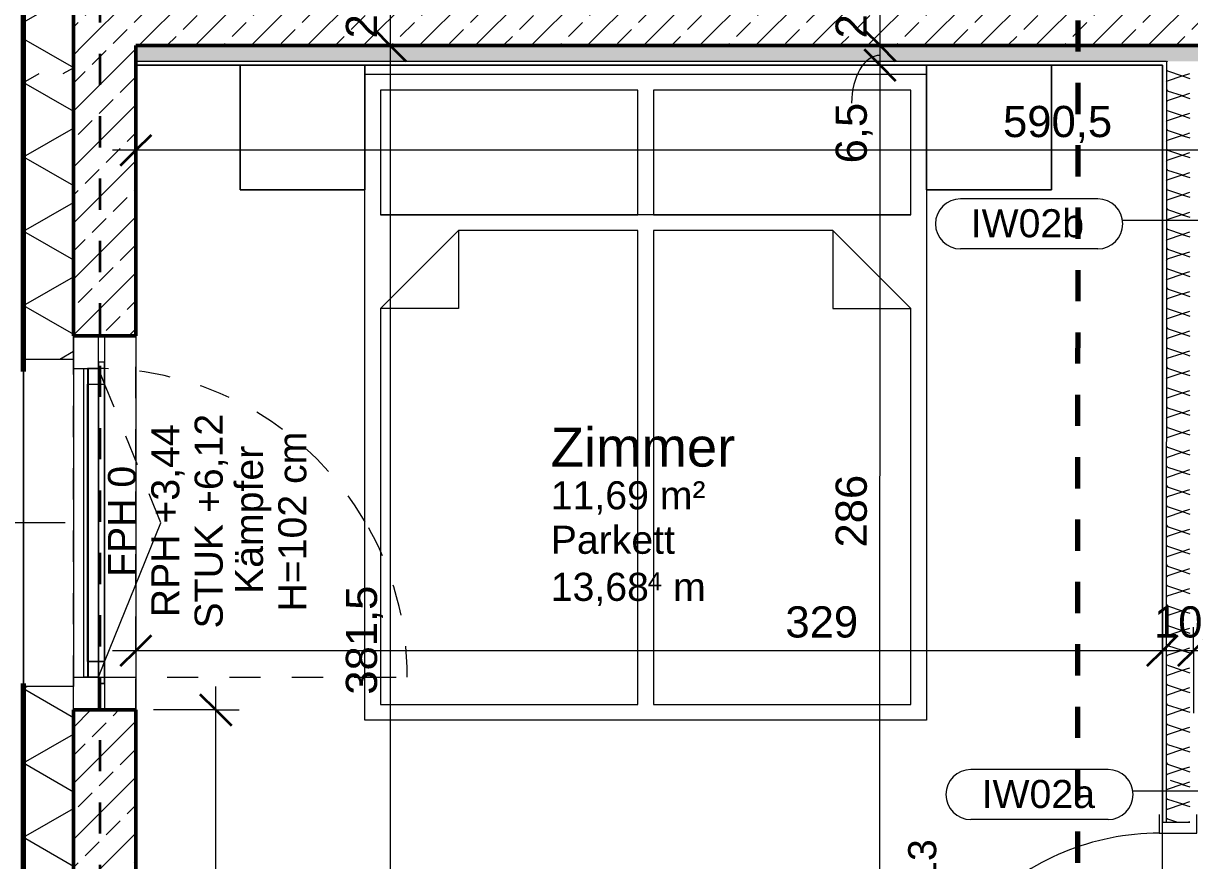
# Model space of a CAD drawing. Header units: metres. Extents: x -67.4 to -27.2, y 43.9 to 89.6.
# Drawn here: x -54.349 to -50.611, y 73.084 to 75.768 of the extents above; entities that cross this region are included whole.
import ezdxf

# ---------------------------------------------------------------- set-up
doc = ezdxf.new("R2010")
doc.units = ezdxf.units.M
for name, pattern in [('Achse', [0.009, 0.005, -0.002, 0, -0.002]), ('Strich Punkt Mittel', [0.015875, 0.00635, -0.004763, 0, -0.004763]), ('Verdeckt', [0.003, 0.002, -0.001]), ('Verdeckt Oben', [0.00225, 0.0015, -0.00075])]:
    doc.linetypes.add(name, pattern=pattern)
for name, color, linetype, lineweight in [('A-DETL-GENF_', 92, 'Continuous', 13), ('A-DETL-MBND', 5, 'Continuous', 5), ('A-GLAZ', 151, 'Continuous', 18), ('A-GLAZ-IDEN_', 152, 'Continuous', 9), ('A_Bemassung-50_', 4, 'Continuous', 9), ('A_Bemassung_', 4, 'Continuous', 9), ('A_Beschriftung_', 7, 'Continuous', 9), ('A_Decken', 8, 'Continuous', 13), ('A_Fenster', 7, 'Continuous', 13), ('A_Moebel', 6, 'Continuous', 13), ('A_Raeume_', 7, 'Continuous', 5), ('A_Raeume_Beschriftung_', 7, 'Continuous', 9), ('A_Raster_', 1, 'Continuous', 9), ('A_Tueren', 31, 'Continuous', 13), ('A_Waende', 7, 'Continuous', 13), ('G-ANNO-SYMB_', 111, 'Continuous', 9)]:
    doc.layers.add(name, color=color, linetype=linetype, lineweight=lineweight)
doc.styles.add('Arial_2', font='arial.ttf', dxfattribs={"height": 0.09})
doc.styles.add('Arial_3', font='arial.ttf', dxfattribs={"height": 0.125})
doc.styles.add('Arial_4', font='arial.ttf', dxfattribs={"height": 0.05849})
doc.styles.add('Arial_5', font='arial.ttf', dxfattribs={"height": 0.1})
doc.dimstyles.new('WGA-Bemaßung', dxfattribs={"dimscale": 0.3048, "dimtxt": 0.102026, "dimasz": 0.328084, "dimexe": 0.246063, "dimexo": 0.0625, "dimgap": 0.04101, "dimtad": 1, "dimdec": 1, "dimlfac": 100, "dimrnd": 0.5, "dimdsep": 46, "dimtxsty": 'Arial_5', "dimblk1": 'OBLIQUE', "dimblk2": 'OBLIQUE', "dimsah": 1, "dimcen": 0.09, "dimdle": 0.246063, "dimazin": 2, "dimtfac": 1, "dimtdec": 4, "dimtix": 1, "dimtmove": 0, "dimatfit": 3, "dimfxl": 0.656168, "dimfxlon": 1, "dimtvp": 1, "dimtolj": 1, "dimtzin": 0, "dimarcsym": 2})
doc.dimstyles.new('WGA-Bemaßung_2', dxfattribs={"dimscale": 0.3048, "dimtxt": 0.102026, "dimasz": 0.328084, "dimexe": 0.246063, "dimexo": 0.0625, "dimgap": 0.04101, "dimtad": 1, "dimdec": 1, "dimlfac": 100, "dimrnd": 0.5, "dimdsep": 46, "dimtxsty": 'Arial_5', "dimblk1": 'OBLIQUE', "dimblk2": 'OBLIQUE', "dimsah": 1, "dimcen": 0.09, "dimdle": 0.246063, "dimazin": 2, "dimtfac": 1, "dimtdec": 4, "dimtix": 1, "dimtmove": 2, "dimatfit": 3, "dimfxl": 0.656168, "dimfxlon": 1, "dimtvp": 1, "dimtolj": 1, "dimtzin": 0, "dimarcsym": 2})
doc.dimstyles.new('WGA-Bemaßung_3', dxfattribs={"dimscale": 0.3048, "dimtxt": 0.102026, "dimasz": 0.328084, "dimexe": 0.246063, "dimexo": 0.0625, "dimgap": 0.04101, "dimtad": 1, "dimdec": 1, "dimlfac": 100, "dimrnd": 0.5, "dimdsep": 46, "dimtxsty": 'Arial_5', "dimblk1": 'OBLIQUE', "dimblk2": 'OBLIQUE', "dimsah": 1, "dimcen": 0.09, "dimdle": 0.246063, "dimazin": 2, "dimtfac": 1, "dimtdec": 4, "dimtix": 1, "dimtmove": 1, "dimatfit": 3, "dimfxl": 0.656168, "dimfxlon": 1, "dimtvp": 1, "dimtolj": 1, "dimtzin": 0, "dimarcsym": 2})
doc.dimstyles.new('WGA-Bemaßung_4', dxfattribs={"dimscale": 0.3048, "dimtxt": 0.102026, "dimasz": 0.328084, "dimexe": 0.246063, "dimexo": 0.0625, "dimgap": 0.04101, "dimtad": 1, "dimdec": 1, "dimlfac": 100, "dimrnd": 0.5, "dimdsep": 46, "dimtxsty": 'Arial_5', "dimblk1": 'OBLIQUE', "dimblk2": 'OBLIQUE', "dimsah": 1, "dimcen": 0.09, "dimdle": 0.246063, "dimazin": 2, "dimtfac": 1, "dimtdec": 4, "dimtix": 1, "dimtmove": 0, "dimatfit": 3, "dimfxl": 0.656168, "dimfxlon": 1, "dimtvp": 1, "dimtolj": 1, "dimtzin": 0, "dimarcsym": 2})
pattern_1 = [(45, (0, 0), (-0.08980256, 0.08980256), []), (45, (0.0898, 0), (-0.08980256, 0.08980256), [0.0635, -0.03175])]

# ---------------------------------------------------------------- blocks, each defined once
blk = doc.blocks.new('UZ_D1 - SL_0800x2000_Zimmertür_Stahlzarge_GK-7175508-263_PP_01OG_BT2')
at = {"layer": 'A_Tueren', "lineweight": 5}
for p, q in [((-0.4, 0.06), (-0.46, 0.06)), ((-0.4, -0.06), (-0.4, 0.06)), ((0.4, 0.06), (0.46, 0.06)), ((0.4, -0.06), (0.4, 0.06)), ((-0.46, -0.06), (-0.4, -0.06)), ((0.46, -0.06), (0.4, -0.06)), ((0.4, -0.06), (0.4, -0.86))]:
    blk.add_line(p, q, dxfattribs=at)
blk.add_arc((0.4, -0.06), 0.8, 180, 270, dxfattribs=at)
blk = doc.blocks.new('Moeb_Bett - Doppelbett 180x210-V6-263_PP_01OG_BT2')
at = {"layer": 'A_Moebel', "color": 8}
for p, q in [((-0.9, 1.05), (0.9, 1.05)), ((-0.9, -1.05), (-0.9, 1.05)), ((0.9, 1.05), (0.9, -1.05)), ((-0.025, 1), (-0.85, 1)), ((-0.85, 1), (-0.85, -0.27)), ((-0.025, -0.52), (-0.025, 1)), ((0.85, 1), (0.025, 1)), ((0.025, 1), (0.025, -0.52)), ((0.85, -0.27), (0.85, 1)), ((-0.6, -0.27), (-0.85, -0.27)), ((-0.85, -0.27), (-0.6, -0.52)), ((-0.6, -0.52), (-0.6, -0.27)), ((0.6, -0.27), (0.85, -0.27)), ((0.6, -0.52), (0.6, -0.27)), ((0.85, -0.27), (0.6, -0.52)), ((-0.6, -0.52), (-0.025, -0.52)), ((0.025, -0.52), (0.6, -0.52)), ((-0.025, -0.57), (-0.85, -0.57)), ((-0.85, -0.57), (-0.85, -0.97)), ((-0.85, -0.57), (0.85, -0.57)), ((-0.025, -0.97), (-0.025, -0.57)), ((0.85, -0.57), (0.025, -0.57)), ((0.025, -0.57), (0.025, -0.97)), ((0.85, -0.97), (0.85, -0.57)), ((-0.9, -0.65), (-1.3, -0.65)), ((-1.3, -0.65), (-1.3, -1.05)), ((-1.3, -1.05), (-1.3, -0.65)), ((-1.3, -0.65), (-0.9, -0.65)), ((-0.9, -1.05), (-0.9, -0.65)), ((-0.9, -0.65), (-0.9, -1.05)), ((1.3, -0.65), (0.9, -0.65)), ((0.9, -0.65), (0.9, -1.05)), ((0.9, -1.05), (0.9, -0.65)), ((0.9, -0.65), (1.3, -0.65)), ((1.3, -1.05), (1.3, -0.65)), ((1.3, -0.65), (1.3, -1.05)), ((-0.85, -0.97), (-0.025, -0.97)), ((0.025, -0.97), (0.85, -0.97)), ((-0.9, -1.02), (0.9, -1.02)), ((-1.3, -1.05), (-0.9, -1.05)), ((-0.9, -1.05), (-1.3, -1.05)), ((0.9, -1.05), (1.3, -1.05)), ((1.3, -1.05), (0.9, -1.05))]:
    blk.add_line(p, q, dxfattribs=at)
blk = doc.blocks.new('Fens_1tlg_OL - DF_OL_DK_1120x2400-V25-263_PP_01OG_BT2')
at = {"layer": 'A-GLAZ'}
for p, q in [((-0.6, 0.1), (-0.495, 0.1)), ((-0.6, 0.02), (-0.6, 0.1)), ((0.525, 0.1), (-0.525, 0.1)), ((-0.495, 0.1), (-0.495, 0.02)), ((0.495, 0.1), (0.495, 0.02)), ((0.6, 0.1), (0.495, 0.1)), ((0.6, 0.02), (0.6, 0.1)), ((-0.6, 0.02), (-0.515, 0.02)), ((-0.495, 0.02), (-0.6, 0.02)), ((-0.515, 0.02), (-0.495, 0.02)), ((-0.495, 0.02), (-0.445, 0.02)), ((-0.445, 0.02), (0.445, 0.02)), ((0.445, 0.02), (0.495, 0.02)), ((0.495, 0.02), (0.515, 0.02)), ((0.495, 0.02), (0.6, 0.02)), ((0.515, 0.02), (0.6, 0.02))]:
    blk.add_line(p, q, dxfattribs=at)
at = {"layer": 'A_Fenster', "linetype": 'Verdeckt Oben', "lineweight": 5}
for p, q in [((-0.525, 0.26), (0.525, 0.26)), ((-0.525, 0.1), (0.525, 0.1)), ((-0.6, -0.1), (0.6, -0.1)), ((-0.6, -0.1), (0.6, -0.1))]:
    blk.add_line(p, q, dxfattribs=at)
at = {"layer": 'A_Fenster'}
for p, q in [((0.6, 0.1), (0.525, 0.1)), ((-0.495, 0.055), (-0.495, 0.067)), ((-0.495, 0.067), (0.495, 0.067)), ((-0.495, 0.067), (0.495, 0.067)), ((-0.495, 0.055), (-0.495, 0.067)), ((-0.495, 0.02), (-0.495, 0.055)), ((-0.445, 0.055), (-0.495, 0.055)), ((0.495, 0.055), (-0.495, 0.055)), ((-0.495, 0.055), (-0.495, 0.02)), ((-0.495, 0.053), (-0.495, 0.055)), ((-0.495, 0.053), (-0.495, 0.055)), ((-0.445, 0.053), (-0.495, 0.053)), ((-0.445, 0.053), (-0.495, 0.053)), ((0.445, 0.055), (-0.445, 0.055)), ((-0.445, 0.055), (-0.445, 0)), ((0.445, 0.055), (-0.445, 0.055)), ((-0.445, 0.055), (0.445, 0.055)), ((-0.445, 0), (-0.445, 0.055)), ((0.445, 0.053), (-0.445, 0.053)), ((0.445, 0.053), (-0.445, 0.053)), ((0.495, 0.055), (0.445, 0.055)), ((0.445, 0.055), (0.445, 0)), ((0.445, 0.055), (0.445, 0)), ((0.495, 0.053), (0.445, 0.053)), ((0.495, 0.053), (0.445, 0.053)), ((0.495, 0.067), (0.495, 0.055)), ((0.495, 0.067), (0.495, 0.055)), ((0.495, 0.02), (0.495, 0.055)), ((0.495, 0.02), (0.495, 0.055)), ((0.495, 0.055), (0.495, 0.053)), ((0.495, 0.055), (0.495, 0.053)), ((-0.6, 0.02), (-0.515, 0.02)), ((-0.515, 0.02), (-0.495, 0.02)), ((-0.495, 0.02), (-0.515, 0.02)), ((-0.515, 0.02), (0.515, 0.02)), ((-0.515, 0), (-0.515, 0.02)), ((-0.515, 0.02), (-0.515, 0)), ((-0.495, 0.02), (-0.4455, 0)), ((-0.495, 0.02), (-0.445, 0.02)), ((-0.495, 0.02), (0.495, 0.02)), ((-0.445, 0.02), (-0.495, 0.02)), ((-0.495, 0.02), (-0.445, 0.02)), ((-0.445, 0.02), (0.445, 0.02)), ((0.445, 0.02), (-0.445, 0.02)), ((-0.445, 0.02), (0.445, 0.02)), ((0.445, 0.02), (0.495, 0.02)), ((0.495, 0.02), (0.445, 0.02)), ((0.445, 0.02), (0.495, 0.02)), ((0.495, 0.02), (0.515, 0.02)), ((0.515, 0.02), (0.495, 0.02)), ((0.515, 0.02), (0.6, 0.02)), ((0.515, 0), (0.515, 0.02)), ((0.515, 0), (0.515, 0.02)), ((0.515, 0), (-0.515, 0)), ((-0.515, 0), (-0.445, 0)), ((-0.4455, 0), (0, -0.18)), ((0.445, 0), (-0.445, 0)), ((0.445, 0), (-0.445, 0)), ((-0.445, 0), (0.445, 0)), ((0.445, 0), (0.515, 0))]:
    blk.add_line(p, q, dxfattribs=at)
at = {"layer": 'A_Fenster', "linetype": 'Verdeckt', "lineweight": 5}
for p, q in [((-0.495, 0.02), (-0.495, 0)), ((0.4455, 0), (0.495, 0.02)), ((-0.495, 0), (-0.495, -0.8339)), ((0, -0.18), (0.4455, 0)), ((-0.495, -0.8339), (-0.495, -0.97))]:
    blk.add_line(p, q, dxfattribs=at)
for start, end in [(358.8397, 0), (300.2296, 358.8397), (270, 300.2296)]:
    blk.add_arc((-0.495, 0.02), 0.99, start, end, dxfattribs=at)
blk = doc.blocks.new('Fens_1tlg_OL - DF_OL_DK_1120x2400-V113-263_PP_01OG_BT2')
at = {"layer": 'A_Fenster', "linetype": 'Verdeckt Oben', "lineweight": 5}
for p, q in [((-0.525, 0.26), (0.525, 0.26)), ((-0.525, 0.1), (0.525, 0.1)), ((-0.6, -0.1), (0.6, -0.1)), ((-0.6, -0.1), (0.6, -0.1))]:
    blk.add_line(p, q, dxfattribs=at)
at = {"layer": 'A_Fenster'}
for p, q in [((-0.495, 0.055), (-0.495, 0.067)), ((-0.495, 0.067), (0.495, 0.067)), ((-0.495, 0.067), (0.495, 0.067)), ((-0.495, 0.055), (-0.495, 0.067)), ((-0.495, 0.053), (-0.495, 0.055)), ((-0.445, 0.055), (-0.495, 0.055)), ((-0.445, 0.055), (-0.495, 0.055)), ((-0.495, 0.055), (-0.495, 0.053)), ((-0.495, 0.053), (-0.495, 0.055)), ((-0.495, 0.053), (-0.495, 0.055)), ((-0.495, 0.02), (-0.495, 0.053)), ((-0.495, 0.053), (-0.495, 0.02)), ((-0.445, 0.053), (-0.495, 0.053)), ((-0.445, 0.053), (-0.495, 0.053)), ((0.445, 0.055), (-0.445, 0.055)), ((0.445, 0.055), (-0.445, 0.055)), ((-0.445, 0.055), (-0.445, 0.053)), ((0.445, 0.055), (-0.445, 0.055)), ((-0.445, 0.055), (0.445, 0.055)), ((-0.445, 0.053), (-0.445, 0.055)), ((-0.445, 0.053), (-0.445, 0.02)), ((-0.445, 0.02), (-0.445, 0.053)), ((0.445, 0.053), (-0.445, 0.053)), ((0.445, 0.053), (-0.445, 0.053)), ((0.495, 0.055), (0.445, 0.055)), ((0.495, 0.055), (0.445, 0.055)), ((0.445, 0.055), (0.445, 0.02)), ((0.445, 0.055), (0.445, 0.053)), ((0.445, 0.053), (0.445, 0.02)), ((0.495, 0.053), (0.445, 0.053)), ((0.495, 0.053), (0.445, 0.053)), ((0.495, 0.067), (0.495, 0.055)), ((0.495, 0.067), (0.495, 0.055)), ((0.495, 0.053), (0.495, 0.055)), ((0.495, 0.053), (0.495, 0.055)), ((0.495, 0.055), (0.495, 0.053)), ((0.495, 0.055), (0.495, 0.053)), ((0.495, 0.02), (0.495, 0.053)), ((0.495, 0.02), (0.495, 0.053)), ((-0.495, 0.02), (-0.515, 0.02)), ((-0.515, 0.02), (-0.495, 0.02)), ((-0.515, 0), (-0.515, 0.02)), ((-0.515, 0.02), (-0.515, 0)), ((-0.495, 0.02), (-0.4455, 0)), ((-0.495, 0.02), (-0.445, 0.02)), ((-0.445, 0.02), (-0.495, 0.02)), ((-0.495, 0.02), (-0.445, 0.02)), ((-0.495, 0.02), (-0.445, 0.02)), ((-0.445, 0.02), (0.445, 0.02)), ((0.445, 0.02), (-0.445, 0.02)), ((-0.445, 0.02), (0.445, 0.02)), ((-0.445, 0.02), (-0.445, 0)), ((-0.445, 0.02), (0.445, 0.02)), ((-0.445, 0), (-0.445, 0.02)), ((0.445, 0.02), (0.495, 0.02)), ((0.495, 0.02), (0.445, 0.02)), ((0.445, 0.02), (0.495, 0.02)), ((0.445, 0.02), (0.445, 0)), ((0.445, 0.02), (0.445, 0)), ((0.445, 0.02), (0.495, 0.02)), ((0.515, 0.02), (0.495, 0.02)), ((0.495, 0.02), (0.515, 0.02)), ((0.515, 0), (0.515, 0.02)), ((0.515, 0), (0.515, 0.02))]:
    blk.add_line(p, q, dxfattribs=at)
at = {"layer": 'A_Fenster', "linetype": 'Verdeckt', "lineweight": 5}
for p, q in [((-0.495, 0.02), (-0.495, 0)), ((0.4455, 0), (0.495, 0.02))]:
    blk.add_line(p, q, dxfattribs=at)
blk.add_arc((-0.495, 0.02), 0.99, 358.8397, 0, dxfattribs=at)
blk = doc.blocks.new('Dtai_Fluchtlinie_Grenzlinie - Dtai_Grenzlinie-5920249-263_PP_01OG_BT2')
at = {"layer": 'A-DETL-GENF_', "lineweight": 70}
for p, q in [((24.45, 0), (26.45, 0)), ((27.45, 0), (29.45, 0))]:
    blk.add_line(p, q, dxfattribs=at)
blk = doc.blocks.new('BS_Fens_PP_Kämpfer - oben-10106766-263_PP_01OG_BT2')
at = {"layer": 'A-GLAZ-IDEN_'}
blk.add_line((0, 0.000124), (0, 0.010761), dxfattribs=at)
blk = doc.blocks.new('DIMBLOCK125-263_PP_01OG_BT2')
at = {"layer": 'A_Bemassung-50_', "transparency": 16777216}
for p, q in [((-50.5985, 73.7567), (-50.5985, 73.8317)), ((-48.1832, 73.7566), (-48.1832, 73.8316)), ((-48.1832, 73.7566), (-50.5985, 73.7567)), ((-50.5985, 73.7567), (-50.5985, 73.5567)), ((-48.1832, 73.7566), (-48.1832, 73.5566))]:
    blk.add_line(p, q, dxfattribs=at)
at = {"layer": 'A_Bemassung-50_', "lineweight": 35, "transparency": 16777216}
for p, q in [((-50.5985, 73.7567), (-50.5485, 73.8067)), ((-48.1832, 73.7566), (-48.1332, 73.8066)), ((-50.5985, 73.7567), (-50.6485, 73.7067)), ((-48.1832, 73.7566), (-48.2332, 73.7066))]:
    blk.add_line(p, q, dxfattribs=at)
at = {"layer": 'A_Bemassung-50_', "color": 0, "transparency": 16777216, "insert": (-49.5643, 73.899), "char_height": 0.1, "width": 0.416266, "attachment_point": 1, "rotation": 359.9983, "line_spacing_factor": 0.941778, "style": 'Arial_5'}
blk.add_mtext('241,5', dxfattribs=at)
blk = doc.blocks.new('_Oblique')
at = {"color": 0, "linetype": 'ByBlock', "lineweight": -2}
blk.add_line((-0.5, -0.5), (0.5, 0.5), dxfattribs=at)
blk = doc.blocks.new('DIMBLOCK126-263_PP_01OG_BT2')
at = {"layer": 'A_Bemassung-50_', "transparency": 16777216}
for p, q in [((-50.6985, 73.7567), (-50.6985, 73.8317)), ((-50.5985, 73.7567), (-50.5985, 73.8317)), ((-50.5985, 73.7567), (-50.6985, 73.7567)), ((-50.6985, 73.7567), (-50.6985, 73.5567)), ((-50.5985, 73.7567), (-50.5985, 73.5567))]:
    blk.add_line(p, q, dxfattribs=at)
at = {"layer": 'A_Bemassung-50_', "lineweight": 35, "transparency": 16777216}
for p, q in [((-50.6985, 73.7567), (-50.6485, 73.8067)), ((-50.5985, 73.7567), (-50.5485, 73.8067)), ((-50.6985, 73.7567), (-50.7485, 73.7067)), ((-50.5985, 73.7567), (-50.6485, 73.7067))]:
    blk.add_line(p, q, dxfattribs=at)
at = {"layer": 'A_Bemassung-50_', "color": 0, "transparency": 16777216, "insert": (-50.7254, 73.899), "char_height": 0.1, "width": 0.184588, "attachment_point": 1, "rotation": 359.9983, "line_spacing_factor": 0.941778, "style": 'Arial_5'}
blk.add_mtext('10', dxfattribs=at)
blk = doc.blocks.new('DIMBLOCK127-263_PP_01OG_BT2')
at = {"layer": 'A_Bemassung-50_', "transparency": 16777216}
for p, q in [((-53.9882, 73.7568), (-53.9882, 73.8318)), ((-50.6985, 73.7567), (-50.6985, 73.8317)), ((-50.6985, 73.7567), (-54.0632, 73.7568)), ((-53.9882, 73.7568), (-53.9882, 73.5568)), ((-50.6985, 73.7567), (-50.6985, 73.5567))]:
    blk.add_line(p, q, dxfattribs=at)
at = {"layer": 'A_Bemassung-50_', "lineweight": 35, "transparency": 16777216}
for p, q in [((-53.9882, 73.7568), (-53.9382, 73.8068)), ((-50.6985, 73.7567), (-50.6485, 73.8067)), ((-53.9882, 73.7568), (-54.0382, 73.7068)), ((-50.6985, 73.7567), (-50.7485, 73.7067))]:
    blk.add_line(p, q, dxfattribs=at)
at = {"layer": 'A_Bemassung-50_', "color": 0, "transparency": 16777216, "insert": (-51.9065, 73.8991), "char_height": 0.1, "width": 0.276883, "attachment_point": 1, "rotation": 359.9983, "line_spacing_factor": 0.941778, "style": 'Arial_5'}
blk.add_mtext('329', dxfattribs=at)
blk = doc.blocks.new('BS_Wand_Lollipop - links_unten-2026911-263_PP_01OG_BT2')
at = {"layer": 'A_Beschriftung_'}
for p, q in [((-0.00467, 0.001367), (-0.01347, 0.001367)), ((-0.003087, 0), (0.003, 0)), ((-0.00467, -0.001833), (-0.01347, -0.001833))]:
    blk.add_line(p, q, dxfattribs=at)
for centre, start, end in [((-0.01347, -0.000233), 90, 270), ((-0.00467, -0.000233), 270, 90)]:
    blk.add_arc(centre, 0.0016, start, end, dxfattribs=at)
blk = doc.blocks.new('DIMBLOCK482-263_PP_01OG_BT2')
at = {"layer": 'A_Bemassung-50_', "lineweight": 35, "transparency": 16777216}
for p, q in [((-53.1728, 75.8966), (-53.2228, 75.9467)), ((-53.1728, 75.8966), (-53.1228, 75.8466)), ((-53.1728, 75.6966), (-53.2228, 75.7467)), ((-53.1728, 75.6966), (-53.1228, 75.6466))]:
    blk.add_line(p, q, dxfattribs=at)
at = {"layer": 'A_Bemassung-50_', "transparency": 16777216}
for p, q in [((-53.1728, 75.8966), (-53.2478, 75.8967)), ((-53.1728, 75.8966), (-53.1728, 75.6966)), ((-53.1728, 75.8966), (-52.9728, 75.8966)), ((-53.1728, 75.6966), (-53.2478, 75.6967)), ((-53.1728, 75.6966), (-52.9728, 75.6966))]:
    blk.add_line(p, q, dxfattribs=at)
at = {"layer": 'A_Bemassung-50_', "color": 0, "transparency": 16777216, "insert": (-53.3151, 75.7197), "char_height": 0.1, "width": 0.184588, "attachment_point": 1, "rotation": 90, "line_spacing_factor": 0.941778, "style": 'Arial_5'}
blk.add_mtext('20', dxfattribs=at)
blk = doc.blocks.new('DIMBLOCK483-263_PP_01OG_BT2')
at = {"layer": 'A_Bemassung-50_', "lineweight": 35, "transparency": 16777216}
for p, q in [((-53.1728, 75.6966), (-53.2228, 75.7467)), ((-53.1728, 75.6966), (-53.1228, 75.6466)), ((-53.1729, 71.8818), (-53.2229, 71.9318)), ((-53.1729, 71.8818), (-53.1229, 71.8318))]:
    blk.add_line(p, q, dxfattribs=at)
at = {"layer": 'A_Bemassung-50_', "transparency": 16777216}
for p, q in [((-53.1728, 75.6966), (-53.2478, 75.6967)), ((-53.1728, 75.6966), (-53.1729, 71.8818)), ((-53.1728, 75.6966), (-52.9728, 75.6966)), ((-53.1729, 71.8818), (-53.2479, 71.8818)), ((-53.1729, 71.8818), (-52.9729, 71.8818))]:
    blk.add_line(p, q, dxfattribs=at)
at = {"layer": 'A_Bemassung-50_', "color": 0, "transparency": 16777216, "insert": (-53.3152, 73.6158), "char_height": 0.1, "width": 0.416266, "attachment_point": 1, "rotation": 90, "line_spacing_factor": 0.941778, "style": 'Arial_5'}
blk.add_mtext('381,5', dxfattribs=at)
blk = doc.blocks.new('DIMBLOCK543-263_PP_01OG_BT2')
at = {"layer": 'A_Bemassung-50_', "lineweight": 35, "transparency": 16777216}
for p, q in [((-51.6034, 75.6341), (-51.6534, 75.6841)), ((-51.6034, 75.6341), (-51.5534, 75.5841)), ((-51.6035, 72.7717), (-51.6535, 72.8217)), ((-51.6035, 72.7717), (-51.5535, 72.7216))]:
    blk.add_line(p, q, dxfattribs=at)
at = {"layer": 'A_Bemassung-50_', "transparency": 16777216}
for p, q in [((-51.6034, 75.6341), (-51.8034, 75.6341)), ((-51.6035, 72.7717), (-51.6034, 75.6341)), ((-51.6034, 75.6341), (-51.5284, 75.6341)), ((-51.6035, 72.7717), (-51.6785, 72.7717)), ((-51.6035, 72.7717), (-51.4035, 72.7716))]:
    blk.add_line(p, q, dxfattribs=at)
at = {"layer": 'A_Bemassung-50_', "color": 0, "transparency": 16777216, "insert": (-51.7457, 74.0875), "char_height": 0.1, "width": 0.276883, "attachment_point": 1, "rotation": 90, "line_spacing_factor": 0.941778, "style": 'Arial_5'}
blk.add_mtext('286', dxfattribs=at)
blk = doc.blocks.new('DIMBLOCK544-263_PP_01OG_BT2')
at = {"layer": 'A_Bemassung-50_', "lineweight": 35, "transparency": 16777216}
for p, q in [((-51.6034, 75.6966), (-51.6534, 75.7466)), ((-51.6034, 75.6966), (-51.5534, 75.6466)), ((-51.6034, 75.6341), (-51.6534, 75.6841)), ((-51.6034, 75.6341), (-51.5534, 75.5841))]:
    blk.add_line(p, q, dxfattribs=at)
at = {"layer": 'A_Bemassung-50_', "transparency": 16777216}
for p, q in [((-51.6034, 75.6966), (-51.8034, 75.6966)), ((-51.6034, 75.6341), (-51.6034, 75.6966)), ((-51.6034, 75.6966), (-51.5284, 75.6966)), ((-51.6034, 75.6341), (-51.8034, 75.6341)), ((-51.6034, 75.6341), (-51.5284, 75.6341))]:
    blk.add_line(p, q, dxfattribs=at)
blk.add_ellipse((-51.6034, 75.512), major_axis=(0, 0.1533), ratio=0.593386, start_param=0, end_param=1.570796, dxfattribs=at)
at = {"layer": 'A_Bemassung-50_', "color": 0, "transparency": 16777216, "insert": (-51.7457, 75.319), "char_height": 0.1, "width": 0.231677, "attachment_point": 1, "rotation": 90, "line_spacing_factor": 0.941778, "style": 'Arial_5'}
blk.add_mtext('6,5', dxfattribs=at)
blk = doc.blocks.new('DIMBLOCK545-263_PP_01OG_BT2')
at = {"layer": 'A_Bemassung-50_', "lineweight": 35, "transparency": 16777216}
for p, q in [((-51.6034, 75.8966), (-51.6534, 75.9466)), ((-51.6034, 75.8966), (-51.5534, 75.8466)), ((-51.6034, 75.6966), (-51.6534, 75.7466)), ((-51.6034, 75.6966), (-51.5534, 75.6466))]:
    blk.add_line(p, q, dxfattribs=at)
at = {"layer": 'A_Bemassung-50_', "transparency": 16777216}
for p, q in [((-51.6034, 75.8966), (-51.8034, 75.8966)), ((-51.6034, 75.6966), (-51.6034, 75.8966)), ((-51.6034, 75.8966), (-51.5284, 75.8966)), ((-51.6034, 75.6966), (-51.8034, 75.6966)), ((-51.6034, 75.6966), (-51.5284, 75.6966))]:
    blk.add_line(p, q, dxfattribs=at)
at = {"layer": 'A_Bemassung-50_', "color": 0, "transparency": 16777216, "insert": (-51.7457, 75.7197), "char_height": 0.1, "width": 0.184588, "attachment_point": 1, "rotation": 90, "line_spacing_factor": 0.941778, "style": 'Arial_5'}
blk.add_mtext('20', dxfattribs=at)
blk = doc.blocks.new('DIMBLOCK599-263_PP_01OG_BT2')
at = {"layer": 'A_Bemassung-50_', "transparency": 16777216}
for p, q in [((-53.9882, 75.361), (-53.9882, 75.436)), ((-48.0832, 75.3609), (-48.0832, 75.4359)), ((-48.0832, 75.3609), (-54.0632, 75.361)), ((-53.9882, 75.361), (-53.9882, 75.161)), ((-48.0832, 75.3609), (-48.0832, 75.1609))]:
    blk.add_line(p, q, dxfattribs=at)
at = {"layer": 'A_Bemassung-50_', "lineweight": 35, "transparency": 16777216}
for p, q in [((-53.9882, 75.361), (-53.9382, 75.411)), ((-48.0832, 75.3609), (-48.0332, 75.4109)), ((-53.9882, 75.361), (-54.0382, 75.311)), ((-48.0832, 75.3609), (-48.1332, 75.3109))]:
    blk.add_line(p, q, dxfattribs=at)
at = {"layer": 'A_Bemassung-50_', "color": 0, "transparency": 16777216, "insert": (-51.2091, 75.5033), "char_height": 0.1, "width": 0.416266, "attachment_point": 1, "rotation": 359.9983, "line_spacing_factor": 0.941778, "style": 'Arial_5'}
blk.add_mtext('590,5', dxfattribs=at)
blk = doc.blocks.new('DIMBLOCK679-263_PP_01OG_BT2')
at = {"layer": 'A_Bemassung-50_', "transparency": 16777216}
for p, q in [((-53.7321, 72.0068), (-53.7321, 73.6417)), ((-53.7321, 73.5667), (-53.9321, 73.5667)), ((-53.7321, 73.5667), (-53.6571, 73.5667)), ((-53.7321, 72.0818), (-53.9321, 72.0819)), ((-53.7321, 72.0818), (-53.6571, 72.0818))]:
    blk.add_line(p, q, dxfattribs=at)
at = {"layer": 'A_Bemassung-50_', "lineweight": 35, "transparency": 16777216}
for p, q in [((-53.7321, 73.5667), (-53.7821, 73.6167)), ((-53.7321, 73.5667), (-53.6821, 73.5167)), ((-53.7321, 72.0818), (-53.7821, 72.1319)), ((-53.7321, 72.0818), (-53.6821, 72.0318))]:
    blk.add_line(p, q, dxfattribs=at)
at = {"layer": 'A_Bemassung-50_', "color": 0, "transparency": 16777216, "insert": (-53.8744, 72.6508), "char_height": 0.1, "width": 0.416266, "attachment_point": 1, "rotation": 90, "line_spacing_factor": 0.941778, "style": 'Arial_5'}
blk.add_mtext('148,5', dxfattribs=at)

msp = doc.modelspace()

# ---------------------------------------------------------------- hatches: boundary and pattern name
at = {"layer": 'A_Waende', "lineweight": 5}
h = msp.add_hatch(dxfattribs=at)
h.set_pattern_fill('FP_4', color=250, style=0, pattern_type=2)
h.set_pattern_definition(pattern_1)
h.paths.add_polyline_path([(-53.9882, 75.6967), (-53.9882, 76.0467), (-54.1881, 76.0467), (-54.1881, 75.6967), (-53.9882, 75.6967)])
h.paths.add_polyline_path([(-53.9881, 77.2467), (-53.9879, 83.0799), (-54.1879, 83.0795), (-54.1879, 77.2467), (-53.9881, 77.2467)])
h = msp.add_hatch(dxfattribs=at)
h.set_pattern_fill('FP_133', color=250, angle=202.64, style=0, pattern_type=2)
h.set_pattern_definition([(90, (-54.18766, 75.86396), (-0.20637, 7e-06), []), (150, (-54.18766, 75.86396), (-0.10319, -0.17872), []), (210, (-54.18766, 75.86396), (0.10318, -0.17873), [])])
h.paths.add_polyline_path([(-54.1882, 75.6067), (-54.1882, 75.6067), (-54.1882, 76.1217), (-54.3481, 76.1217), (-54.3479, 75.6067), (-54.1883, 75.6067)])
h = msp.add_hatch(dxfattribs=at)
h.set_pattern_fill('FP_4', color=250, style=0, pattern_type=2)
h.set_pattern_definition(pattern_1)
h.paths.add_polyline_path([(-45.0282, 75.6964), (-45.0282, 75.8964), (-45.7682, 75.8964), (-45.7682, 75.6964), (-45.0282, 75.6964)])
h.paths.add_polyline_path([(-46.7882, 75.6965), (-46.7882, 75.8965), (-53.9882, 75.8965), (-53.9882, 75.6967), (-46.8082, 75.6965)])
h = msp.add_hatch(dxfattribs=at)
h.set_pattern_fill('FP_4', color=250, style=0, pattern_type=2)
h.set_pattern_definition(pattern_1)
h.paths.add_polyline_path([(-53.9883, 71.8819), (-53.9883, 71.8819), (-53.9883, 72.082), (-53.9894, 72.082), (-53.9894, 72.682), (-53.9882, 72.682), (-53.9883, 73.5667), (-54.1882, 73.5667), (-54.1882, 71.8819), (-54.0291, 71.8819)])
h.paths.add_polyline_path([(-53.9883, 74.7667), (-53.9882, 74.7667), (-53.9882, 75.6967), (-54.1882, 75.6965), (-54.1882, 74.7667), (-54.0291, 74.7667)])
h = msp.add_hatch(dxfattribs=at)
h.set_pattern_fill('FP_74', color=250, angle=-112.36, style=0, pattern_type=2)
h.set_pattern_definition([(44.998, (-51.08279, 75.63394), (0.1270123, 0.2539954), [0.02245, -0.15715]), (44.998, (-51.03584, 75.74546), (0.1270123, 0.2539954), [0.02245, -0.15715]), (44.998, (-51.02002, 75.63407), (0.1270123, 0.2539954), [0.02245, -0.15715]), (44.998, (-50.97214, 75.74521), (0.1270123, 0.2539954), [0.02245, -0.15715]), (71.563, (-51.067405, 75.650317), (0.1270184, 0.5079932), [0.0502, -0.35141]), (71.563, (-51.05116, 75.6977), (0.1270184, 0.5079932), [0.0502, -0.35141]), (71.563, (-51.00371, 75.650067), (0.1270184, 0.5079932), [0.0502, -0.35141]), (71.563, (-50.987464, 75.69745), (0.1270184, 0.5079932), [0.0502, -0.35141]), (134.998, (-51.06722, 75.745395), (0.1269946, -0.2540043), [0.02245, -0.15715]), (134.998, (-51.02002, 75.63407), (0.1269946, -0.2540043), [0.02245, -0.15715]), (134.998, (-51.00353, 75.74515), (0.1269946, -0.2540043), [0.02245, -0.15715]), (134.998, (-50.95633, 75.63382), (0.1269946, -0.2540043), [0.02245, -0.15715]), (108.433, (-51.05116, 75.6977), (0.12698295, -0.5080021), [0.0502, -0.35141]), (108.433, (-51.035096, 75.65), (0.12698295, -0.5080021), [0.0502, -0.35141]), (108.433, (-50.987464, 75.69745), (0.12698295, -0.5080021), [0.0502, -0.35141]), (108.433, (-50.972326, 75.650132), (0.12698295, -0.5080021), [0.0502, -0.35141])])
h.paths.add_polyline_path([(-48.1332, 75.6465), (-48.1332, 75.6465), (-48.1332, 75.6965), (-53.9882, 75.6965), (-53.9882, 75.6467), (-48.1482, 75.6465)])
h = msp.add_hatch(dxfattribs=at)
h.set_pattern_fill('FP_105', color=250, angle=-112.36, style=0, pattern_type=2)
h.set_pattern_definition([(314.994, (-50.698975, 74.487745), (0.2539865, -0.12703), [0.02245, -0.15715]), (314.994, (-50.58745, 74.44079), (0.2539865, -0.12703), [0.02245, -0.15715]), (314.994, (-50.69792, 74.424595), (0.2539865, -0.12703), [0.02245, -0.15715]), (314.994, (-50.58678, 74.37671), (0.2539865, -0.12703), [0.02245, -0.15715]), (341.559, (-50.682597, 74.472357), (0.5079844, -0.1270539), [0.0502, -0.35141]), (341.559, (-50.635215, 74.45611), (0.5079844, -0.1270539), [0.0502, -0.35141]), (341.559, (-50.682847, 74.408663), (0.5079844, -0.1270539), [0.0502, -0.35141]), (341.559, (-50.635465, 74.392417), (0.5079844, -0.1270539), [0.0502, -0.35141]), (44.994, (-50.58752, 74.47217), (-0.254013, -0.126977), [0.02245, -0.15715]), (44.994, (-50.69792, 74.424595), (-0.254013, -0.126977), [0.02245, -0.15715]), (44.994, (-50.58777, 74.40848), (-0.254013, -0.126977), [0.02245, -0.15715]), (44.994, (-50.69817, 74.3609), (-0.254013, -0.126977), [0.02245, -0.15715]), (18.429, (-50.635215, 74.45611), (-0.508011, -0.1269475), [0.0502, -0.35141]), (18.429, (-50.682912, 74.440048), (-0.508011, -0.1269475), [0.0502, -0.35141]), (18.429, (-50.635465, 74.392417), (-0.508011, -0.1269475), [0.0502, -0.35141]), (18.429, (-50.68278, 74.37728), (-0.508011, -0.1269475), [0.0502, -0.35141])])
h.paths.add_polyline_path([(-50.611, 73.3416), (-50.6108, 75.6466), (-50.6858, 75.6466), (-50.6858, 73.3416), (-50.611, 73.3416)])
h = msp.add_hatch(dxfattribs=at)
h.set_pattern_fill('FP_134', color=250, angle=-157.36, style=0, pattern_type=2)
h.set_pattern_definition([(269.998, (-54.348, 74.62475), (0.20638, -7e-06), []), (329.998, (-54.348, 74.62475), (0.103196, 0.178727), []), (29.998, (-54.348, 74.62475), (-0.10318, 0.178725), [])])
h.paths.add_polyline_path([(-54.1882, 74.6917), (-54.1883, 75.6067), (-54.3482, 75.6067), (-54.3479, 74.6917), (-54.1882, 74.6917)])
h = msp.add_hatch(dxfattribs=at)
h.set_pattern_fill('FP_12', color=250, angle=-157.36, style=0, pattern_type=2)
h.set_pattern_definition([(269.998, (-54.34816, 72.68198), (0.20638, -7e-06), []), (329.998, (-54.34816, 72.68198), (0.103196, 0.178727), []), (29.998, (-54.34816, 72.68198), (-0.10318, 0.178725), [])])
h.paths.add_polyline_path([(-54.1885, 71.7219), (-54.1883, 71.7219), (-54.1883, 73.6417), (-54.3482, 73.6417), (-54.3479, 71.7219), (-54.1885, 71.7219)])
h = msp.add_hatch(dxfattribs=at)
h.set_pattern_fill('FP_38', color=250, angle=-112.36, style=0, pattern_type=2)
h.set_pattern_definition([(314.994, (-50.69877, 72.66134), (0.253987, -0.12703), [0.02245, -0.15715]), (314.994, (-50.58725, 72.61439), (0.253987, -0.12703), [0.02245, -0.15715]), (314.994, (-50.69864, 72.59857), (0.253987, -0.12703), [0.02245, -0.15715]), (314.994, (-50.5875, 72.55069), (0.253987, -0.12703), [0.02245, -0.15715]), (341.559, (-50.68239, 72.645955), (0.5079844, -0.1270539), [0.0502, -0.35141]), (341.559, (-50.63501, 72.62971), (0.5079844, -0.1270539), [0.0502, -0.35141]), (341.559, (-50.68264, 72.58226), (0.5079844, -0.1270539), [0.0502, -0.35141]), (341.559, (-50.63526, 72.566014), (0.5079844, -0.1270539), [0.0502, -0.35141]), (44.994, (-50.58731, 72.64577), (-0.254013, -0.126977), [0.02245, -0.15715]), (44.994, (-50.69864, 72.59857), (-0.254013, -0.126977), [0.02245, -0.15715]), (44.994, (-50.58756, 72.58208), (-0.254013, -0.126977), [0.02245, -0.15715]), (44.994, (-50.69889, 72.53488), (-0.254013, -0.126977), [0.02245, -0.15715]), (18.429, (-50.63501, 72.62971), (-0.508011, -0.1269475), [0.0502, -0.35141]), (18.429, (-50.682705, 72.613646), (-0.508011, -0.1269475), [0.0502, -0.35141]), (18.429, (-50.63526, 72.566014), (-0.508011, -0.1269475), [0.0502, -0.35141]), (18.429, (-50.682575, 72.550876), (-0.508011, -0.1269475), [0.0502, -0.35141])])
h.paths.add_polyline_path([(-50.6112, 71.9941), (-50.6112, 72.3366), (-50.6861, 72.3366), (-50.6862, 71.9941)])
h.paths.add_polyline_path([(-50.611, 73.2066), (-50.611, 73.3416), (-50.686, 73.3416), (-50.686, 73.2066), (-50.6111, 73.2066)])

# ---------------------------------------------------------------- linework, layer by layer
at = {"layer": 'A-DETL-MBND'}
msp.add_line((-54.3482, 74.6917), (-54.3482, 73.6417), dxfattribs=at)
at = {"layer": 'A_Decken'}
for p, q in [((-50.6983, 75.6338), (-53.9882, 75.6342)), ((-54.1882, 74.6917), (-54.1882, 74.7667)), ((-54.0882, 74.7667), (-54.0882, 73.5667))]:
    msp.add_line(p, q, dxfattribs=at)
at = {"layer": 'A_Raeume_', "flags": 128}
msp.add_lwpolyline([(-53.9882, 75.6342), (-53.9883, 72.0819), (-52.4883, 72.0818), (-52.4883, 72.0818), (-52.3867, 72.0818), (-50.6986, 72.0816), (-50.6986, 72.1216), (-50.6985, 73.3401), (-50.6985, 73.3416), (-50.6985, 73.3917), (-50.6983, 75.5716), (-50.6983, 75.6341)], close=True, dxfattribs=at)
at = {"layer": 'A_Raster_', "linetype": 'Strich Punkt Mittel', "lineweight": 35}
msp.add_line((-54.1037, 85.8704), (-54.1049, 46.5271), dxfattribs=at)
at = {"layer": 'A_Waende', "color": 250, "lineweight": 5}
for p, q in [((-54.3481, 76.1217), (-54.3482, 74.6917)), ((-54.3482, 74.6917), (-54.1882, 74.6917)), ((-54.3482, 73.6417), (-54.3483, 71.7219)), ((-54.1882, 73.6417), (-54.3482, 73.6417)), ((-54.1882, 73.5667), (-54.1882, 73.6417)), ((-50.686, 73.2066), (-50.611, 73.2066))]:
    msp.add_line(p, q, dxfattribs=at)
at = {"layer": 'A_Waende', "color": 10, "lineweight": 50}
for p, q in [((-54.1882, 74.7667), (-54.1881, 76.0467)), ((-53.9882, 74.7667), (-53.9882, 75.6967)), ((-48.1782, 75.6965), (-53.9882, 75.6967)), ((-54.1882, 74.7667), (-53.9882, 74.7667)), ((-54.1882, 73.5667), (-54.1883, 71.8819)), ((-53.9882, 73.5667), (-54.1882, 73.5667)), ((-53.9883, 72.082), (-53.9882, 73.5667))]:
    msp.add_line(p, q, dxfattribs=at)
at = {"layer": 'A_Waende'}
for p, q in [((-53.9882, 75.6467), (-50.6858, 75.6466)), ((-53.9882, 75.6342), (-50.6983, 75.6341)), ((-50.6983, 75.6341), (-50.6985, 73.2066)), ((-50.6858, 75.6466), (-50.686, 73.2066)), ((-54.3482, 73.6417), (-54.3482, 74.6917)), ((-54.1882, 74.6917), (-54.1882, 73.6417)), ((-50.6985, 73.2066), (-50.686, 73.2066))]:
    msp.add_line(p, q, dxfattribs=at)
at = {"layer": 'G-ANNO-SYMB_', "linetype": 'Achse', "lineweight": 70}
msp.add_line((-50.9697, 47.2772), (-50.9686, 85.3049), dxfattribs=at)

# ---------------------------------------------------------------- block references
at = {"layer": 'A-DETL-GENF_', "rotation": 89.99827587845456}
msp.add_blockref('Dtai_Fluchtlinie_Grenzlinie - Dtai_Grenzlinie-5920249-263_PP_01OG_BT2', (-54.349, 47.2019), dxfattribs=at)
at = {"layer": 'A-GLAZ', "rotation": 89.9982758784552}
msp.add_blockref('Fens_1tlg_OL - DF_OL_DK_1120x2400-V25-263_PP_01OG_BT2', (-54.0882, 74.1667), dxfattribs=at)
at = {"layer": 'A-GLAZ-IDEN_', "xscale": 49.99999999999998, "yscale": 49.99999999999998, "zscale": 49.99999999999998, "rotation": 89.9982758784553}
msp.add_blockref('BS_Fens_PP_Kämpfer - oben-10106766-263_PP_01OG_BT2', (-54.2086, 74.1667), dxfattribs=at)
at = {"layer": 'A_Beschriftung_', "xscale": 49.99999999999998, "yscale": 49.99999999999998, "zscale": 49.99999999999998}
for p in [(-50.6721, 75.1367), (-50.6387, 73.3071)]:
    msp.add_blockref('BS_Wand_Lollipop - links_unten-2026911-263_PP_01OG_BT2', p, dxfattribs=at)
at = {"layer": 'A_Fenster', "linetype": 'Verdeckt Oben', "lineweight": 5, "rotation": 89.9982758784651}
msp.add_blockref('Fens_1tlg_OL - DF_OL_DK_1120x2400-V113-263_PP_01OG_BT2', (-54.0882, 74.1667), dxfattribs=at)
at = {"layer": 'A_Moebel', "color": 8, "rotation": 179.998275878371}
msp.add_blockref('Moeb_Bett - Doppelbett 180x210-V6-263_PP_01OG_BT2', (-52.3543, 74.5841), dxfattribs=at)
at = {"layer": 'A_Tueren', "rotation": 269.994108232371}
msp.add_blockref('UZ_D1 - SL_0800x2000_Zimmertür_Stahlzarge_GK-7175508-263_PP_01OG_BT2', (-50.6486, 72.7716), dxfattribs=at)

# ---------------------------------------------------------------- texts
at = {"layer": 'A-GLAZ-IDEN_', "char_height": 0.09, "attachment_point": 1, "rotation": 90, "style": 'Arial_2'}
for s, insert, width in [('STUK +6,12', (-53.7998, 73.8278), 0.82173), ('RPH +3,44', (-53.9387, 73.8641), 0.737552), ('H=102 cm', (-53.5318, 73.8825), 0.689451), ('Kämpfer', (-53.6707, 73.9387), 0.557173), ('FPH 0', (-54.0776, 73.9931), 0.424894)]:
    msp.add_mtext(s, dxfattribs=dict(at, insert=insert, width=width))
at = {"layer": 'A_Beschriftung_', "char_height": 0.09, "attachment_point": 1, "style": 'Arial_2'}
for s, insert, width in [('IW02b', (-51.3128, 75.1721), 0.440928), ('IW02a', (-51.2778, 73.3425), 0.43692)]:
    msp.add_mtext(s, dxfattribs=dict(at, insert=insert, width=width))
at = {"layer": 'A_Beschriftung_', "insert": (-51.5132, 72.4048), "char_height": 0.09, "width": 0.889873, "attachment_point": 1, "rotation": 90, "style": 'Arial_2'}
msp.add_mtext('T-2-1OG-013', dxfattribs=at)
at = {"layer": 'A_Raeume_Beschriftung_', "attachment_point": 1}
for s, insert, char_height, width, style in [('Zimmer', (-52.6586, 74.4719), 0.125, 0.721519, 'Arial_3'), ('11,69 m²', (-52.6586, 74.3), 0.09, 0.58924, 'Arial_2'), ('Parkett', (-52.6586, 74.1574), 0.09, 0.464979, 'Arial_2'), ('13,68', (-52.6586, 74.0065), 0.09, 0.376793, 'Arial_2'), ('4', (-52.3477, 74.0083), 0.0585, 0.056118, 'Arial_4'), (' m', (-52.3014, 74.0065), 0.09, 0.164346, 'Arial_2')]:
    msp.add_mtext(s, dxfattribs=dict(at, insert=insert, char_height=char_height, width=width, style=style))

# ---------------------------------------------------------------- dimensions: what is measured, and where the dimension line sits
at = {"layer": 'A_Bemassung_'}
for base, p1, p2, angle, dimstyle, override, picture, middle in [((-53.1728, 75.6966), (-52.9728, 75.8966), (-52.9728, 75.6966), 89.9983, 'WGA-Bemaßung_4', {"dimpost": '<>', "dimfxl": 0.2}, 'DIMBLOCK482-263_PP_01OG_BT2', (-53.2363, 75.7967)), ((-51.6034, 75.8966), (-51.8034, 75.6966), (-51.8034, 75.8966), 89.9983, 'WGA-Bemaßung_4', {"dimpost": '<>', "dimfxl": 0.2}, 'DIMBLOCK545-263_PP_01OG_BT2', (-51.6669, 75.7966)), ((-53.1729, 71.8818), (-52.9728, 75.6966), (-52.9729, 71.8818), 89.9983, 'WGA-Bemaßung_4', {"dimpost": '<>', "dimfxl": 3.814817}, 'DIMBLOCK483-263_PP_01OG_BT2', (-53.2364, 73.7892)), ((-51.6034, 75.6341), (-51.4035, 72.7716), (-51.8034, 75.6341), 89.9983, 'WGA-Bemaßung_4', {"dimpost": '<>', "dimfxl": 2.890263}, 'DIMBLOCK543-263_PP_01OG_BT2', (-51.667, 74.2029)), ((-53.9882, 75.361), (-48.0832, 75.1609), (-53.9882, 75.161), 359.9983, 'WGA-Bemaßung_4', {"dimpost": '<>', "dimfxl": 5.905}, 'DIMBLOCK599-263_PP_01OG_BT2', (-51.0357, 75.4245)), ((-50.6985, 73.7567), (-50.5985, 73.5567), (-50.6985, 73.5567), 359.9983, 'WGA-Bemaßung', {"dimpost": '<>', "dimfxl": 0.100007}, 'DIMBLOCK126-263_PP_01OG_BT2', (-50.6485, 73.8203)), ((-50.5985, 73.7567), (-48.1832, 73.5566), (-50.5985, 73.5567), 359.9983, 'WGA-Bemaßung', {"dimpost": '<>', "dimfxl": 2.415284}, 'DIMBLOCK125-263_PP_01OG_BT2', (-49.3909, 73.8202)), ((-53.7321, 73.5667), (-53.9321, 72.0819), (-53.9321, 73.5667), 89.9983, 'WGA-Bemaßung_4', {"dimpost": '<>', "dimfxl": 1.484817}, 'DIMBLOCK679-263_PP_01OG_BT2', (-53.7957, 72.8243))]:
    dim = msp.add_linear_dim(base=base, p1=p1, p2=p2, angle=angle, dimstyle=dimstyle, override=override, dxfattribs=at)
    dim.commit()
    dim.dimension.update_dxf_attribs({"geometry": picture, "text_midpoint": middle})
for base, p1, p2, angle, dimstyle, override, picture, middle, turn in [((-51.6033773295, 75.6966014972), (-51.8033792101, 75.6341075156), (-51.8033773294, 75.6966075155), 89.9982758785, 'WGA-Bemaßung_3', {"dimpost": '<>', "dimfxl": 0.0625}, 'DIMBLOCK544-263_PP_01OG_BT2', (-51.6790420889, 75.4347999934), 90), ((-53.9882, 73.7568), (-50.6985, 73.5567), (-53.9882, 73.5568), 359.9983, 'WGA-Bemaßung_2', {"dimpost": '<>', "dimfxl": 3.289709}, 'DIMBLOCK127-263_PP_01OG_BT2', (-51.768, 73.8324), 359.9983)]:
    dim = msp.add_linear_dim(base=base, p1=p1, p2=p2, angle=angle, dimstyle=dimstyle, override=override, dxfattribs=at)
    dim.commit()
    dim.dimension.update_dxf_attribs({"geometry": picture, "text_midpoint": middle, "dimtype": 160, "text_rotation": turn})

doc.saveas('drawing.dxf')
